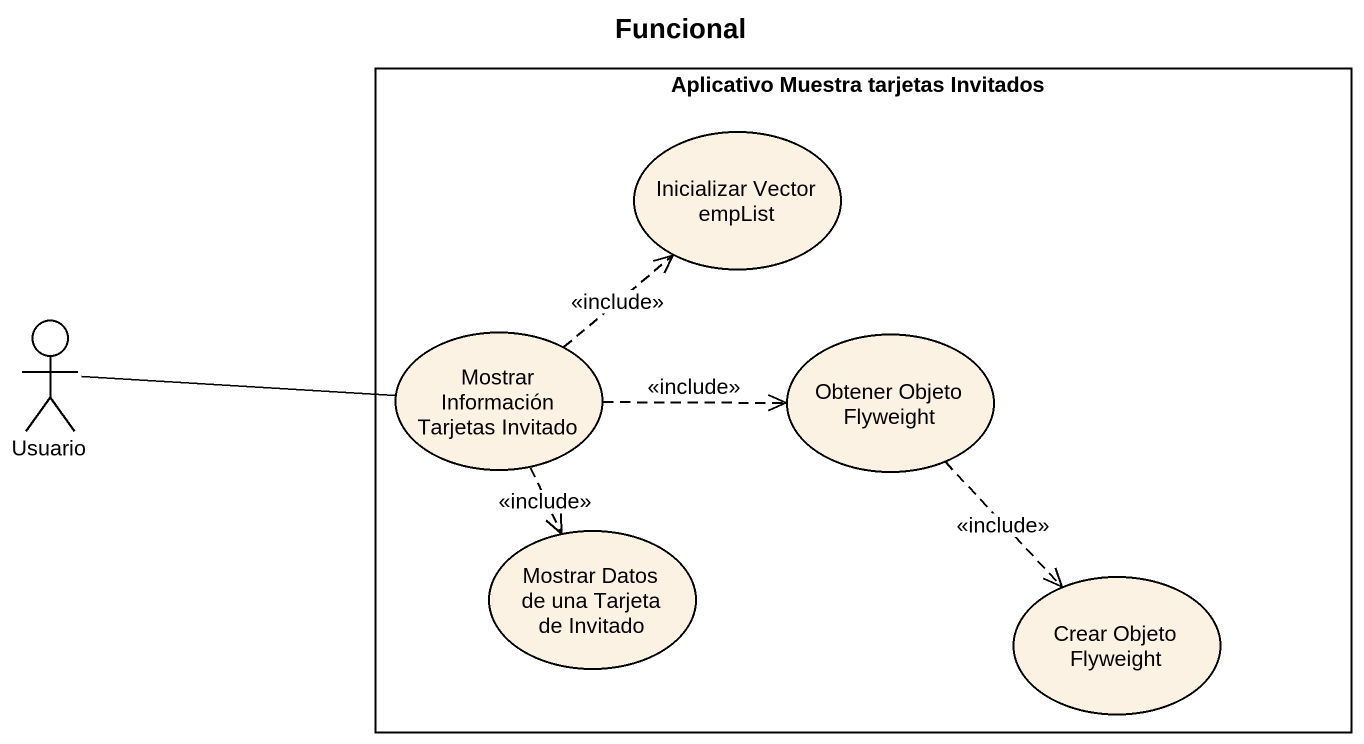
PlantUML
@startuml
title Funcional
rectangle "Aplicativo Muestra tarjetas Invitados" as Aplicativo_Muestra_tarjetas {
  usecase "Inicializar Vector empList" as Inicializar_Vector_empList
  usecase "Mostrar Información Tarjetas Invitado" as Mostrar_Información
  usecase "Obtener Objeto Flyweight" as Obtener_Objeto_Flyweight
  usecase "Mostrar Datos de una Tarjeta de Invitado" as Mostrar_Datos_de_una
  usecase "Crear Objeto Flyweight" as Crear_Objeto_Flyweight
}
actor Usuario
Usuario -right- Mostrar_Información
Mostrar_Información .up.> Inicializar_Vector_empList : <<include>>
Mostrar_Información .right.> Obtener_Objeto_Flyweight : <<include>>
Mostrar_Información ..> Mostrar_Datos_de_una : <<include>>
Obtener_Objeto_Flyweight ..> Crear_Objeto_Flyweight : <<include>>
@enduml
